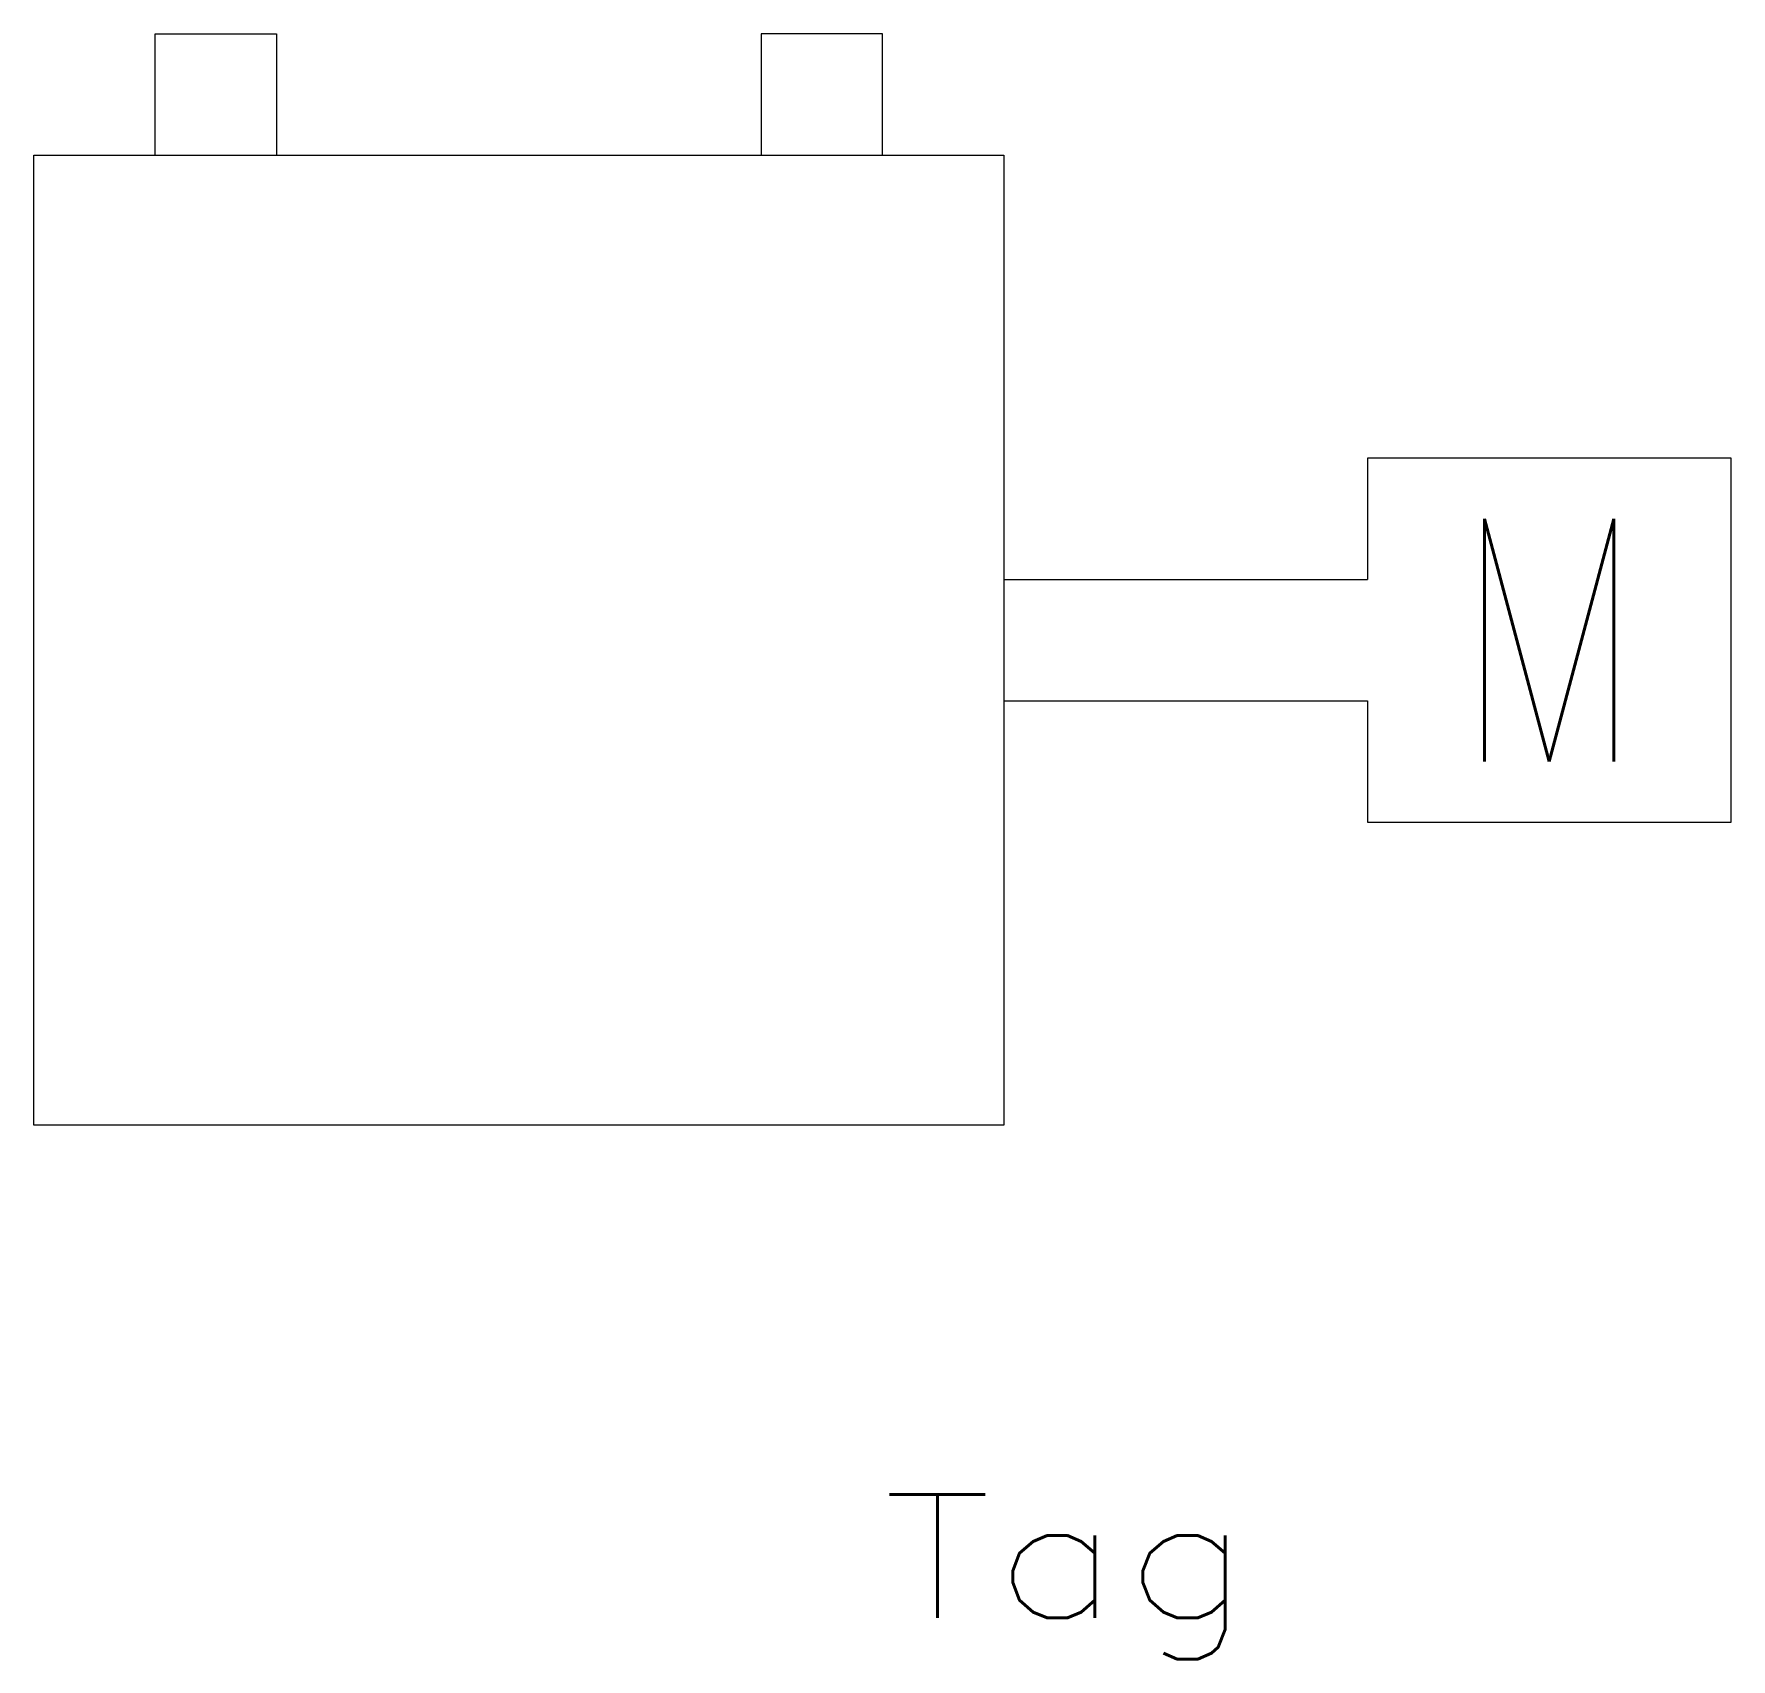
# Model space of a CAD drawing. Header units: inches. Extents: x -8.7 to 8.8, y -11.1 to 5.7.
import ezdxf
from ezdxf.enums import TextEntityAlignment as Align

# ---------------------------------------------------------------- set-up
doc = ezdxf.new("R2010")
doc.units = ezdxf.units.IN
doc.header["$MEASUREMENT"] = 0
doc.layers.get('0').update_dxf_attribs({"lineweight": 0})
doc.styles.add('STANDARD0', font='TXT.SHX')
doc.styles.add('STANDARD1', font='TXT.SHX')

msp = doc.modelspace()

# ---------------------------------------------------------------- linework, layer by layer
for p, q in [((-7.499, 4.43), (-7.499, 5.68)), ((-7.499, 5.68), (-6.249, 5.68)), ((-6.249, 5.68), (-6.249, 4.43)), ((0.001, 5.68), (-1.249, 5.68)), ((-1.249, 5.68), (-1.249, 4.43)), ((0.001, 4.43), (0.001, 5.68)), ((-8.749, -5.57), (-8.749, 4.43)), ((-8.749, 4.43), (1.251, 4.43)), ((1.251, 4.43), (1.251, -5.57)), ((5.001, 1.305), (5.001, 0.055)), ((8.751, 1.305), (5.001, 1.305)), ((8.751, -2.445), (8.751, 1.305)), ((1.251, 0.055), (5.001, 0.055)), ((1.251, -1.195), (5.001, -1.195)), ((5.001, -1.195), (5.001, -2.445)), ((5.001, -2.445), (8.751, -2.445)), ((1.251, -5.57), (-8.749, -5.57))]:
    msp.add_line(p, q)

# ---------------------------------------------------------------- texts
at = {"linetype": 'Continuous', "style": 'STANDARD0', "width": 0.7}
msp.add_text('M', height=2.5, dxfattribs=at).set_placement((5.876, -1.82), (7.876, -1.82), align=Align.FIT)
at = {"color": 7, "linetype": 'Continuous', "style": 'STANDARD1', "width": 1.166667}
msp.add_text('Tag', height=1.272, dxfattribs=at).set_placement((0.001, -10.649), (3.817, -10.649), align=Align.FIT)

doc.saveas('drawing.dxf')
